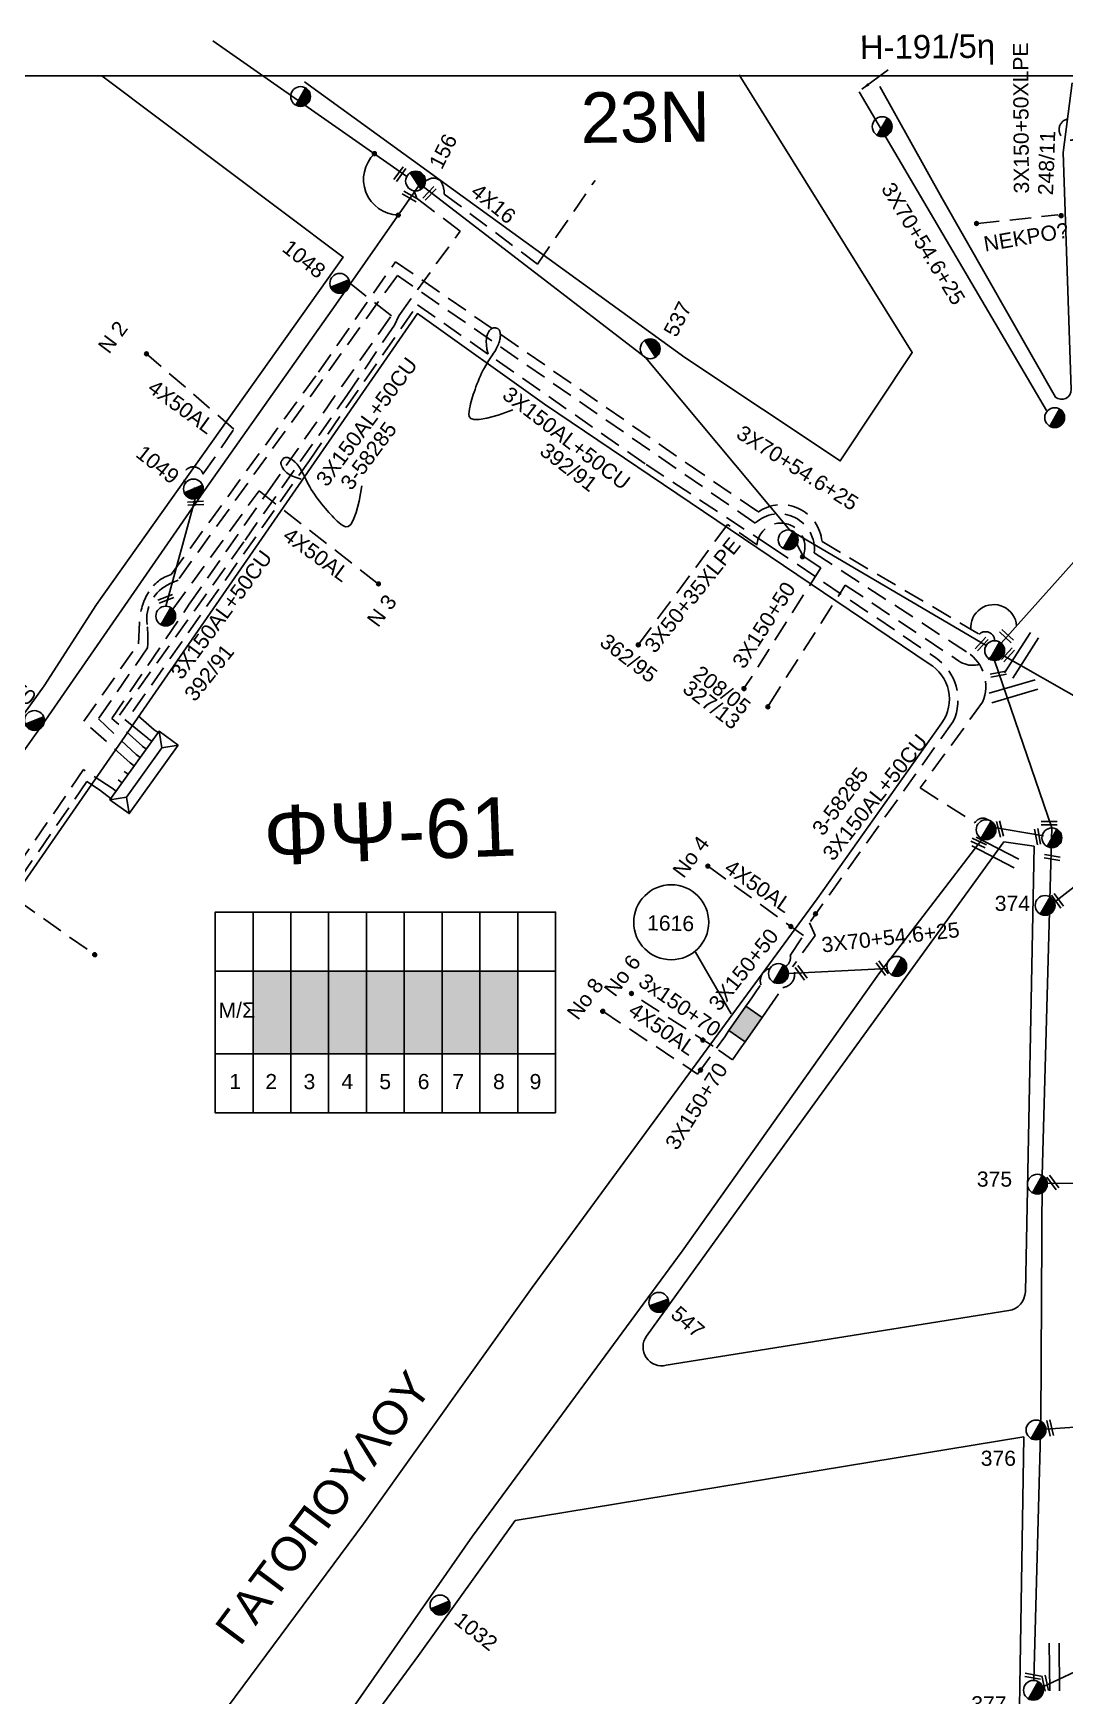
# Model space of a CAD drawing. Header units: millimetres. Extents: x 898 to 5598, y 789 to 3443.
# Drawn here: x 1263.6 to 1386.3, y 1606.2 to 1804 of the extents above; entities that cross this region are included whole.
import ezdxf
from ezdxf.enums import TextEntityAlignment as Align

# ---------------------------------------------------------------- set-up
doc = ezdxf.new("R2010")
doc.units = ezdxf.units.MM
doc.linetypes.add('DASHED', pattern=[19.05, 12.7, -6.35])
for name, color, linetype in [('Link Box 4 Διευθύνσεων', 7, 'Continuous'), ('Άγνωστα', 7, 'Continuous'), ('Ασφαλειοκιβώτια Χ.Τ 9 αναχωρήσεων', 7, 'Continuous'), ('Εναέρια παροχή ΧΤ 4x16', 7, 'SYN_LINE'), ('Επιγραφές - Σχήματα', 7, 'Continuous'), ('Καλώδια Χ.Τ. 3Χ50+35', 7, 'DASHED'), ('Καλώδια ΧΤ   3x150+70AL', 7, 'DASHED'), ('Καλώδια ΧΤ   3x150AL+50CU', 7, 'DASHED'), ('Καλώδια ΧΤ   3x150AL+50XLPE', 7, 'DASHED'), ('Μηχανική τομή', 7, 'Continuous'), ('Στύλος ΦΜ', 7, 'Continuous'), ('Στύλος ΦΜ @ 1', 7, 'Continuous'), ('Συνδέσεις', 7, 'Continuous'), ('Συνεστραμμένα ΧΤ   3x70+54.6+25 AL', 7, 'SYN_LINE'), ('Τομή', 7, 'Continuous'), ('Υποσταθμός πόλεως', 7, 'Continuous'), ('Υπόβαθρο ΔΕΗ', 7, 'Continuous'), ('Υπόγεια καλώδια Παροχών ΧΤ   .0225', 7, 'DASHED'), ('Υπόγεια καλώδια Παροχών ΧΤ   4x50AL', 7, 'DASHED')]:
    doc.layers.add(name, color=color, linetype=linetype)
doc.styles.add('arial', font='arial.ttf')
doc.styles.get("Standard").update_dxf_attribs({"font": 'arial.ttf'})
doc.linetypes.add('SYN_LINE', pattern='A,0.5,-0.0001,["/\\/\\/\\/",Standard,S=0.1,R=0,X=0,Y=-0.05],-0.25', length=0.7501)
doc.dimstyles.new('ISO-25', dxfattribs={"dimtxt": 2.5, "dimasz": 2.5, "dimexe": 1.25, "dimexo": 0.625, "dimtad": 1, "dimtxsty": 'Standard', "dimcen": 2.5, "dimadec": 0, "dimazin": 0, "dimtfac": 1, "dimtmove": 0, "dimatfit": 3, "dimfxl": 1, "dimarcsym": 0})

# ---------------------------------------------------------------- blocks, each defined once
blk = doc.blocks.new('ΥΠΑΡΧΩΝ ΤΣΙΜΕΝΤΕΝΙΟΣ ΣΤΥΛΟΣ')
at = {"layer": 'Στύλος ΦΜ'}
blk.add_hatch(color=7, dxfattribs=at).paths.add_polyline_path([(-1.29, -2.28, 0.574793), (2.62, 0, 0.268822), (1.3, 2.27)])
at = {"layer": 'Στύλος ΦΜ', "color": 7}
blk.add_line((-1.29, -2.28), (1.3, 2.27), dxfattribs=at)
blk.add_circle((0, 0), 2.62, dxfattribs=at)
at = {"layer": 'Στύλος ΦΜ', "flags": 4}
for tag, p in [('ΑΡΙΘΜΟΣ', (-4.68, 8.05)), ('ΤΥΠΟΣ', (-4.91, 3.03))]:
    blk.add_attdef(tag, p, '', height=4, dxfattribs=at)
blk = doc.blocks.new('ΑΣΦΑΛΕΙΟΚΙΒΩΤΙΟ ΥΠΟΣΤΑΘΜΟΥ 9 ΑΝΑΧΩΡΗΣΕΩΝ')
at = {"layer": 'Ασφαλειοκιβώτια Χ.Τ 9 αναχωρήσεων', "ltscale": 40}
for p, q in [((-23.8, 40.36), (24.02, 40.36)), ((-9.72, 40.36), (-9.72, -40.64)), ((9.94, 40.36), (9.94, -40.64)), ((-23.8, 31.36), (24.02, 31.36)), ((-23.8, 22.36), (24.02, 22.36)), ((-23.8, 13.36), (24.02, 13.36)), ((-23.8, 4.36), (24.02, 4.36)), ((-23.8, -4.64), (24.02, -4.64)), ((-23.8, -13.64), (24.02, -13.64)), ((-23.8, -22.64), (24.02, -22.64)), ((-23.8, -31.64), (24.02, -31.64))]:
    blk.add_line(p, q, dxfattribs=at)
at = {"layer": 'Ασφαλειοκιβώτια Χ.Τ 9 αναχωρήσεων'}
blk.add_lwpolyline([(-23.8, -40.64), (24.02, -40.64), (24.02, 40.36), (-23.8, 40.36)], close=True, dxfattribs=at)
for s, p in [('1', (-18.13, 36.98)), ('2', (-18.13, 28.42)), ('3', (-18.13, 19.34)), ('4', (-18.13, 10.32)), ('5', (-18.13, 1.31)), ('6', (-18.13, -7.83)), ('7', (-18.13, -16.07)), ('8', (-18.13, -25.75)), ('9', (-18.13, -34.45))]:
    blk.add_text(s, height=3.6, rotation=270, dxfattribs=at).set_placement(p)
at = {"layer": 'Ασφαλειοκιβώτια Χ.Τ 9 αναχωρήσεων', "ltscale": 40}
for tag, height, p in [('ΟΝΟΜΑ', 5, (-0.16, 44.31)), ('ΚΕΙΜΕΝΟ 1', 2, (17.06, 35.59)), ('ΚΕΙΜΕΝΟ 2', 2, (17.06, 26.88)), ('ΚΕΙΜΕΝΟ 3', 2, (17.06, 17.69)), ('ΚΕΙΜΕΝΟ 4', 2, (17.06, 8.71)), ('ΚΕΙΜΕΝΟ 5', 2, (17.06, -0.13)), ('ΚΕΙΜΕΝΟ 6', 2, (17.06, -9.05)), ('ΚΕΙΜΕΝΟ 7', 2, (17.06, -18.13)), ('ΚΕΙΜΕΝΟ 8', 2, (17.06, -26.85)), ('ΚΕΙΜΕΝΟ 9', 2, (17.06, -35.99)), ('ΣΧ', 2, (-0.1, -42.64))]:
    blk.add_attdef(tag, text='', height=height, dxfattribs=at).set_placement(p, align=Align.MIDDLE_CENTER)
blk = doc.blocks.new('ΜΗΧΑΝΙΚΗ ΤΟΜΗ')
at = {"layer": 'Μηχανική τομή', "ltscale": 40}
for p, q in [((-1.89, 0.78), (1.89, 0.78)), ((1.89, 0), (-1.89, 0))]:
    blk.add_line(p, q, dxfattribs=at)
blk = doc.blocks.new('ΤΟΜΗ')
at = {"layer": 'Τομή', "ltscale": 40}
for p, q in [((-5.68, 0), (5.68, 0)), ((5.68, -2.33), (-5.68, -2.33))]:
    blk.add_line(p, q, dxfattribs=at)
blk = doc.blocks.new('ΥΠΟΣΤΑΘΜΟΣ ΠΟΛΕΩΣ 9 ΑΝΑΧΩΡΗΣΕΩΝ')
at = {"layer": 'Υποσταθμός πόλεως', "ltscale": 40}
for p, q in [((-9.63, -2.82), (-9.63, -4)), ((-7.12, -2.82), (-7.12, -4)), ((-4.84, -2.82), (-4.84, -4)), ((-2.36, -2.82), (-2.36, -4)), ((0.09, -2.82), (0.09, -4)), ((2.55, -2.82), (2.55, -4)), ((5.02, -2.82), (5.02, -4)), ((7.48, -2.82), (7.48, -4)), ((9.61, -2.82), (9.61, -4))]:
    blk.add_line(p, q, dxfattribs=at)
blk.add_lwpolyline([(-10.02, 2.82), (10.02, 2.82), (10.02, -2.82), (-10.02, -2.82)], close=True, dxfattribs=at)
for points in [[(-7.21, 0), (-10.02, 2.82)], [(-10.02, -2.82), (-7.21, 0)], [(-7.21, 0), (7.21, 0)], [(7.21, 0), (10.02, 2.82)], [(10.02, -2.82), (7.21, 0)]]:
    blk.add_lwpolyline(points, dxfattribs=at)
at = {"layer": 'Υποσταθμός πόλεως', "linetype": 'SYN_LINE', "ltscale": 40, "flags": 1}
for tag, p in [('ΜΕΤΑΣΧΗΜΑΤΙΣΜΟΣ', (10.79, 1.71)), ('ΙΣΧΥΣ', (10.77, -1.08)), ('ΑΡΙΘΜΟΣ', (10.89, -3.8))]:
    blk.add_attdef(tag, p, '', height=1.8, dxfattribs=at)
blk = doc.blocks.new('_ΣΥΝΔΕΣΗ')
at = {"layer": 'Συνδέσεις', "linetype": 'SYN_LINE', "ltscale": 40}
blk.add_hatch(color=256, dxfattribs=at).paths.add_polyline_path([(0.5, -0.01, 1), (-0.5, -0.01, 1)])
at = {"layer": 'Συνδέσεις'}
blk.add_circle((0, -0.01), 0.5, dxfattribs=at)
blk = doc.blocks.new('LINK BOX 4 ΑΝΑΧΩΡΗΣΕΩΝ')
at = {"layer": 'Link Box 4 Διευθύνσεων', "ltscale": 40}
blk.add_hatch(color=256, dxfattribs=at).paths.add_polyline_path([(-3.54, 0), (-3.54, -4.67), (3.54, -4.67), (3.54, 0)])
for p, q in [((-3.54, 0), (-5.33, 0)), ((5.33, 0), (3.54, 0)), ((-3.54, -4.67), (-5.33, -4.67)), ((5.33, -4.67), (3.54, -4.67))]:
    blk.add_line(p, q, dxfattribs=at)
blk.add_lwpolyline([(-3.54, -4.67), (-3.54, 0), (3.54, 0), (3.54, -4.67)], close=True, dxfattribs=at)

msp = doc.modelspace()

# ---------------------------------------------------------------- hatches: boundary and pattern name
at = {"layer": 'Ασφαλειοκιβώτια Χ.Τ 9 αναχωρήσεων', "ltscale": 40}
for color, points in [(151, [(1289.7, 1682.56), (1294.2, 1682.56), (1294.2, 1692.39), (1289.7, 1692.39)]), (1, [(1294.2, 1682.56), (1298.7, 1682.56), (1298.7, 1692.39), (1294.2, 1692.39)]), (173, [(1303.2, 1692.39), (1298.7, 1692.39), (1298.7, 1682.56), (1303.2, 1682.56)]), (85, [(1303.2, 1682.56), (1307.7, 1682.56), (1307.7, 1692.39), (1303.2, 1692.39)]), (6, [(1307.7, 1682.56), (1312.2, 1682.56), (1312.2, 1692.39), (1307.7, 1692.39)]), (2, [(1312.2, 1682.56), (1316.7, 1682.56), (1316.7, 1692.39), (1312.2, 1692.39)]), (30, [(1316.7, 1682.56), (1321.2, 1682.56), (1321.2, 1692.39), (1316.7, 1692.39)])]:
    msp.add_hatch(color=color, dxfattribs=at).paths.add_polyline_path(points)

# ---------------------------------------------------------------- linework, layer by layer
at = {"layer": 'Άγνωστα', "color": 173}
msp.add_lwpolyline([(1307.99, 1786.95), (1284.94, 1803.12)], dxfattribs=at)
at = {"layer": 'Άγνωστα', "color": 6, "linetype": 'SYN_LINE', "ltscale": 20}
msp.add_lwpolyline([(1361.8, 1797.04), (1384.11, 1759.12)], dxfattribs=at)
at = {"layer": 'Άγνωστα', "color": 2, "linetype": 'SYN_LINE', "ltscale": 20}
msp.add_lwpolyline([(1388.26, 1797.53), (1388.78, 1791), (1393.76, 1748.29), (1378.72, 1731.42)], dxfattribs=at)
at = {"layer": 'Άγνωστα', "color": 173, "linetype": 'SYN_LINE', "ltscale": 20}
for points in [[(1244.35, 1693.27), (1264.32, 1721.22), (1283.54, 1749.05), (1299.57, 1771.71), (1309.73, 1786.33)], [(1427.7, 1705.49), (1397.62, 1719.34), (1377.93, 1730.54)]]:
    msp.add_lwpolyline(points, dxfattribs=at)
at = {"layer": 'Άγνωστα', "color": 151, "linetype": 'DASHED', "ltscale": 0.2}
msp.add_lwpolyline([(1277.93, 1721.11), (1277.93, 1721.11), (1275.42, 1723.31), (1296.41, 1753.18), (1309.27, 1771.69), (1336.47, 1752.68), (1351.26, 1742.94), (1370.89, 1729.71, -0.369157), (1373, 1722.09), (1355.9, 1698.15), (1356.57, 1696.65), (1353.88, 1692.9)], format="xyb", dxfattribs=at)
at = {"layer": 'Άγνωστα'}
for points in [[(1317.67, 1765.83), (1317.53, 1766.42), (1317.46, 1766.93), (1317.44, 1767.34), (1317.46, 1767.69), (1317.51, 1767.97), (1317.59, 1768.19), (1317.68, 1768.37), (1317.77, 1768.51), (1317.85, 1768.62), (1317.92, 1768.71), (1317.99, 1768.79), (1318.06, 1768.84), (1318.12, 1768.88), (1318.18, 1768.9), (1318.25, 1768.92), (1318.31, 1768.93), (1318.38, 1768.94), (1318.46, 1768.94), (1318.53, 1768.93), (1318.61, 1768.92), (1318.69, 1768.9), (1318.76, 1768.88), (1318.82, 1768.85), (1318.88, 1768.81), (1318.94, 1768.76), (1318.98, 1768.7), (1319.02, 1768.64), (1319.05, 1768.57), (1319.08, 1768.49), (1319.1, 1768.4), (1319.11, 1768.31), (1319.12, 1768.22), (1319.13, 1768.12), (1319.13, 1768.01), (1319.12, 1767.9), (1319.11, 1767.79), (1319.1, 1767.67), (1319.07, 1767.55), (1319.04, 1767.42), (1319.01, 1767.28), (1318.96, 1767.15), (1318.9, 1767), (1318.83, 1766.85), (1318.76, 1766.69), (1318.67, 1766.52), (1318.57, 1766.34), (1318.46, 1766.15), (1318.33, 1765.95), (1318.19, 1765.74), (1318.04, 1765.51), (1317.88, 1765.27), (1317.72, 1765.01), (1317.55, 1764.74), (1317.39, 1764.46), (1317.22, 1764.17), (1317.06, 1763.87), (1316.9, 1763.56), (1316.75, 1763.23), (1316.61, 1762.91), (1316.47, 1762.58), (1316.34, 1762.25), (1316.22, 1761.92), (1316.11, 1761.61), (1316, 1761.3), (1315.9, 1761.01), (1315.81, 1760.72), (1315.73, 1760.44), (1315.65, 1760.17), (1315.58, 1759.89), (1315.52, 1759.61), (1315.46, 1759.31), (1315.42, 1759.01), (1315.39, 1758.69), (1315.43, 1758.4), (1315.6, 1758.17), (1315.96, 1758.03), (1316.59, 1758.02), (1317.53, 1758.19), (1318.86, 1758.56), (1320.63, 1759.18)], [(1295.44, 1750.95), (1294.85, 1751.13), (1294.38, 1751.31), (1294, 1751.51), (1293.72, 1751.7), (1293.51, 1751.88), (1293.35, 1752.06), (1293.24, 1752.23), (1293.17, 1752.38), (1293.11, 1752.51), (1293.07, 1752.62), (1293.04, 1752.71), (1293.03, 1752.79), (1293.02, 1752.87), (1293.03, 1752.94), (1293.05, 1753), (1293.07, 1753.06), (1293.11, 1753.13), (1293.14, 1753.19), (1293.19, 1753.25), (1293.23, 1753.31), (1293.29, 1753.37), (1293.34, 1753.42), (1293.41, 1753.46), (1293.47, 1753.49), (1293.54, 1753.51), (1293.61, 1753.52), (1293.68, 1753.52), (1293.76, 1753.52), (1293.84, 1753.5), (1293.92, 1753.47), (1294.01, 1753.44), (1294.1, 1753.4), (1294.19, 1753.36), (1294.28, 1753.3), (1294.37, 1753.25), (1294.46, 1753.18), (1294.56, 1753.11), (1294.65, 1753.02), (1294.75, 1752.93), (1294.85, 1752.83), (1294.94, 1752.72), (1295.04, 1752.6), (1295.14, 1752.46), (1295.23, 1752.32), (1295.34, 1752.16), (1295.44, 1751.98), (1295.55, 1751.79), (1295.66, 1751.58), (1295.78, 1751.35), (1295.9, 1751.1), (1296.03, 1750.85), (1296.16, 1750.58), (1296.31, 1750.3), (1296.47, 1750.01), (1296.63, 1749.72), (1296.81, 1749.43), (1297.01, 1749.14), (1297.21, 1748.85), (1297.42, 1748.56), (1297.64, 1748.27), (1297.86, 1748), (1298.08, 1747.73), (1298.29, 1747.47), (1298.51, 1747.22), (1298.71, 1746.99), (1298.91, 1746.77), (1299.11, 1746.56), (1299.31, 1746.35), (1299.51, 1746.15), (1299.73, 1745.95), (1299.95, 1745.76), (1300.19, 1745.56), (1300.45, 1745.38), (1300.72, 1745.27), (1301.01, 1745.3), (1301.32, 1745.55), (1301.63, 1746.08), (1301.97, 1746.98), (1302.31, 1748.31), (1302.66, 1750.15)]]:
    msp.add_lwpolyline(points, dxfattribs=at)
at = {"layer": 'Άγνωστα', "color": 1, "linetype": 'DASHED', "ltscale": 0.2}
msp.add_lwpolyline([(1351.09, 1724.13), (1360.16, 1738.33), (1373.64, 1729.32, 0.384394), (1377.49, 1729.79, -0.456629)], format="xyb", dxfattribs=at)
at = {"layer": 'Άγνωστα', "color": 30, "linetype": 'SYN_LINE', "ltscale": 20}
msp.add_lwpolyline([(1377.93, 1729.36), (1384.74, 1709.43), (1383.6, 1668.07), (1383.43, 1638.82), (1382.58, 1608.04)], dxfattribs=at)
at = {"layer": 'Άγνωστα', "color": 151, "linetype": 'SYN_LINE', "ltscale": 20}
msp.add_lwpolyline([(1243.5, 1555.83), (1271.8, 1561.98), (1292.33, 1591.46), (1315.81, 1625.15), (1340.76, 1659.08), (1364.14, 1692.08), (1376.46, 1708.11)], dxfattribs=at)
at = {"layer": 'Άγνωστα', "color": 30, "linetype": 'SYN_LINE', "ltscale": 8}
msp.add_lwpolyline([(1385.05, 1700.6), (1390.84, 1705.13)], dxfattribs=at)
at = {"layer": 'Άγνωστα', "color": 151, "linetype": 'SYN_LINE', "ltscale": 15}
msp.add_lwpolyline([(1353.39, 1692.11), (1365.23, 1692.7)], dxfattribs=at)
at = {"layer": 'Άγνωστα', "color": 30, "linetype": 'SYN_LINE', "ltscale": 10}
for points in [[(1392.76, 1667.21), (1384.19, 1667.13)], [(1384.02, 1637.89), (1392, 1638.43)]]:
    msp.add_lwpolyline(points, dxfattribs=at)
at = {"layer": 'Άγνωστα', "color": 62, "linetype": 'SYN_LINE', "ltscale": 10}
msp.add_lwpolyline([(1383, 1606.93), (1390.07, 1610.25)], dxfattribs=at)
at = {"layer": 'Εναέρια παροχή ΧΤ 4x16', "color": 1, "linetype": 'DASHED', "ltscale": 0.2}
msp.add_lwpolyline([(1310.22, 1786.43), (1310.64, 1786.64, -0.445235), (1312.23, 1786.04, -0.086948), (1312.46, 1784.86), (1323.53, 1776.54), (1330.4, 1786.49)], format="xyb", dxfattribs=at)
at = {"layer": 'Επιγραφές - Σχήματα'}
msp.add_lwpolyline([(2932.69, 801.84), (2932.69, 1798.94), (924.79, 1798.94), (924.79, 801.84)], dxfattribs=at)
at = {"layer": 'Επιγραφές - Σχήματα', "linetype": 'Continuous', "ltscale": 20}
msp.add_circle((1339.45, 1698.21), 4.46, dxfattribs=at)
msp.add_arc((1307.11, 1786.62), 4.26, 134.1215, 268.2403, dxfattribs=at)
at = {"layer": 'Καλώδια Χ.Τ. 3Χ50+35', "color": 1, "linetype": 'DASHED', "ltscale": 0.2}
msp.add_lwpolyline([(1349.61, 1743.17), (1346.15, 1745.55), (1335.54, 1731.22)], dxfattribs=at)
at = {"layer": 'Καλώδια ΧΤ   3x150+70AL', "color": 151, "linetype": 'DASHED', "ltscale": 0.2}
for points in [[(1344.44, 1683.45), (1334.61, 1689.78)], [(1347.73, 1683.25), (1346.75, 1681.84), (1345.28, 1682.87), (1345.09, 1683)]]:
    msp.add_lwpolyline(points, dxfattribs=at)
at = {"layer": 'Καλώδια ΧΤ   3x150AL+50CU', "color": 0, "linetype": 'Continuous', "ltscale": 0.2}
msp.add_line((1342.35, 1694.66), (1346.59, 1687.33), dxfattribs=at)
at = {"layer": 'Καλώδια ΧΤ   3x150AL+50CU', "color": 1, "ltscale": 0.2}
msp.add_lwpolyline([(1277.2, 1720.1), (1276.41, 1720.75), (1273.81, 1722.86), (1288.75, 1743.69), (1300.85, 1760.88), (1306.53, 1769.28), (1307.04, 1770.37), (1314.33, 1780.46), (1309.2, 1784.35), (1308.88, 1785.25)], dxfattribs=at)
at = {"layer": 'Καλώδια ΧΤ   3x150AL+50CU', "color": 0, "linetype": 'DASHED', "ltscale": 0.2}
msp.add_lwpolyline([(1375.94, 1781.38), (1385.45, 1782.38)], dxfattribs=at)
at = {"layer": 'Καλώδια ΧΤ   3x150AL+50CU', "color": 2, "ltscale": 0.2}
for points in [[(1275.1, 1717.17), (1269.56, 1722.13), (1276.06, 1731.34), (1276.19, 1733.93, -0.126616), (1277.32, 1737.55, -0.181112), (1279.97, 1739.6), (1297.49, 1763.68), (1306.65, 1776.82), (1341.35, 1752.8), (1349.76, 1747.06)], [(1349.81, 1747.03, -0.576136), (1357.39, 1743.51), (1376.1, 1732.49, -0.661774), (1377.93, 1731.71)]]:
    msp.add_lwpolyline(points, format="xyb", dxfattribs=at)
at = {"layer": 'Καλώδια ΧΤ   3x150AL+50CU', "color": 30, "ltscale": 0.2}
for points in [[(1349.43, 1745.71), (1306.87, 1775.19), (1280.78, 1738.92), (1279.83, 1738.51, 0.333116), (1277.09, 1733.64, -0.054643), (1277.15, 1730.85), (1271.31, 1722.43), (1275.81, 1718.16)], [(1356.47, 1742.16), (1374.68, 1730.33, -0.369978), (1376.49, 1724.4), (1369.06, 1714.19), (1375.6, 1710.05), (1375.6, 1710.05)]]:
    msp.add_lwpolyline(points, format="xyb", dxfattribs=at)
at = {"layer": 'Καλώδια ΧΤ   3x150AL+50CU', "color": 173, "ltscale": 0.2}
msp.add_lwpolyline([(1276.54, 1719.17), (1276.54, 1719.17), (1272.92, 1722.46), (1282.12, 1736.05), (1291.46, 1749.45), (1306.16, 1770.39), (1301.2, 1774.25)], dxfattribs=at)
at = {"layer": 'Καλώδια ΧΤ   3x150AL+50CU', "color": 6, "ltscale": 0.2}
msp.add_lwpolyline([(1272.33, 1713.3), (1271.42, 1713.97), (1269.94, 1714.95), (1256.1, 1694.9), (1245.7, 1680.14), (1221.01, 1645.58), (1205.76, 1625.1), (1197.72, 1613.9), (1197.72, 1613.9), (1198.45, 1612.68)], dxfattribs=at)
at = {"layer": 'Καλώδια ΧΤ   3x150AL+50CU', "color": 30, "linetype": 'SYN_LINE', "ltscale": 5}
msp.add_lwpolyline([(1377.18, 1709.6), (1383.75, 1708.48)], dxfattribs=at)
at = {"layer": 'Καλώδια ΧΤ   3x150AL+50CU', "color": 151, "linetype": 'DASHED', "ltscale": 0.2}
for points in [[(1348.6, 1688.59), (1350.12, 1690.77)], [(1350.77, 1687.62), (1352.74, 1690.45)]]:
    msp.add_lwpolyline(points, dxfattribs=at)
at = {"layer": 'Καλώδια ΧΤ   3x150AL+50CU', "color": 2, "linetype": 'DASHED', "ltscale": 0.2}
msp.add_arc((1386.89, 1792.55), 1.29, 102.0881, 310.467, dxfattribs=at)
at = {"layer": 'Καλώδια ΧΤ   3x150AL+50CU', "color": 30, "linetype": 'DASHED', "ltscale": 0.2}
msp.add_arc((1352.28, 1742.61), 4.21, 353.8993, 132.6807, dxfattribs=at)
at = {"layer": 'Καλώδια ΧΤ   3x150AL+50CU', "color": 1, "linetype": 'DASHED', "ltscale": 0.2}
msp.add_arc((1352.5, 1742.86), 2.86, 338.0734, 175.2283, dxfattribs=at)
at = {"layer": 'Καλώδια ΧΤ   3x150AL+50CU', "color": 0, "linetype": 'Continuous', "ltscale": 0.2}
msp.add_arc((1377.82, 1733.28), 2.73, 4.4397, 185.3486, dxfattribs=at)
at = {"layer": 'Καλώδια ΧΤ   3x150AL+50CU', "color": 30, "ltscale": 0.2}
msp.add_arc((1376.53, 1709.54), 1.06, 52.2152, 151.5223, dxfattribs=at)
at = {"layer": 'Καλώδια ΧΤ   3x150AL+50CU', "color": 151, "linetype": 'DASHED', "ltscale": 0.2}
for centre, radius, start, end in [((1352.48, 1693.98), 1.16, 298.2456, 12.9242), ((1351.61, 1691.22), 1.56, 104.871, 197.0103), ((1352.56, 1692.02), 1.58, 276.4219, 33.812)]:
    msp.add_arc(centre, radius, start, end, dxfattribs=at)
at = {"layer": 'Καλώδια ΧΤ   3x150AL+50XLPE', "color": 1, "linetype": 'DASHED', "ltscale": 0.2}
msp.add_lwpolyline([(1354.41, 1743.21), (1355.15, 1741.79), (1357.25, 1740.37), (1348.11, 1726.02)], dxfattribs=at)
at = {"layer": 'Συνεστραμμένα ΧΤ   3x70+54.6+25 AL', "color": 1, "linetype": 'SYN_LINE', "ltscale": 20}
msp.add_lwpolyline([(1310, 1785.74), (1336.41, 1765.4), (1353.56, 1744.89), (1376.92, 1731.13)], dxfattribs=at)
at = {"layer": 'Υπόβαθρο ΔΕΗ'}
for points in [[(1271.72, 1798.93), (1300.42, 1777.37), (1271.08, 1736.03), (1264.86, 1726.35), (1249.22, 1704.67), (1229.72, 1676.85), (1207.98, 1646.87), (1192.1, 1625.43), (1185.36, 1624.42), (1153.23, 1648.76), (1148.13, 1652.62), (1154.62, 1700.11), (1155.74, 1711.15), (1202.86, 1762.23), (1220.96, 1782.33), (1233.91, 1798.17)], [(1295.81, 1798.21), (1341.06, 1765.42), (1359.56, 1753.12), (1368.13, 1766.01), (1347.55, 1799.05)]]:
    msp.add_lwpolyline(points, dxfattribs=at)
for points in [[(1387.17, 1798.12), (1386.09, 1789.82), (1387.03, 1761.61, -0.641849), (1385.18, 1760.69), (1371.63, 1784.43), (1364.28, 1797.65)], [(1381.59, 1654.24), (1382.62, 1707.26), (1379.03, 1707.77), (1349.89, 1667.53), (1336.52, 1648.97, 0.697982), (1338.87, 1645.49), (1379.61, 1652, 0.358863), (1381.59, 1654.24, -19.840683)], [(1381.4, 1636.97), (1380.4, 1575.19, -0.410015), (1378.1, 1572.93), (1376.68, 1572.4, 0.089769), (1356.46, 1560.26, -0.005735), (1338.36, 1544.77, 0.052735), (1323.11, 1529.01, -0.121336), (1319.31, 1526.02, -0.262282), (1315.9, 1526.33), (1274.67, 1557.56), (1273.87, 1562.58), (1309.4, 1610.94), (1320.89, 1627.03), (1381.4, 1636.97)]]:
    msp.add_lwpolyline(points, format="xyb", dxfattribs=at)
msp.add_lwpolyline([(1254.42, 1572.58, 0.405226), (1264.8, 1573.77), (1277.77, 1592.83), (1302.83, 1626.62), (1322.9, 1654.75), (1356.82, 1700.99), (1371.66, 1721.95, 0.441129), (1370.13, 1728.96), (1324.37, 1759.86), (1309.26, 1770.64), (1241.44, 1672.67), (1207.48, 1626), (1198.7, 1613.94), (1245.67, 1579.32)], format="xyb", close=True, dxfattribs=at)
at = {"layer": 'Υπόγεια καλώδια Παροχών ΧΤ   .0225', "color": 85, "ltscale": 0.2}
msp.add_lwpolyline([(1241.47, 1691.37), (1241.25, 1691.68, -0.742001), (1243.96, 1695.13), (1252.33, 1707.45), (1270.87, 1694.35)], format="xyb", dxfattribs=at)
at = {"layer": 'Υπόγεια καλώδια Παροχών ΧΤ   4x50AL', "color": 173, "ltscale": 0.2}
for points in [[(1283.75, 1751.52), (1287.43, 1756.9), (1277.02, 1765.86)], [(1280.17, 1735.47), (1290.42, 1749.54), (1304.62, 1738.47)]]:
    msp.add_lwpolyline(points, dxfattribs=at)
at = {"layer": 'Υπόγεια καλώδια Παροχών ΧΤ   4x50AL', "color": 173, "linetype": 'SYN_LINE', "ltscale": 10}
msp.add_lwpolyline([(1279.32, 1735.83), (1282.86, 1748.74), (1282.74, 1749.95)], dxfattribs=at)
at = {"layer": 'Υπόγεια καλώδια Παροχών ΧΤ   4x50AL', "color": 85, "ltscale": 0.2}
msp.add_lwpolyline([(1272.95, 1714.16), (1269.52, 1716.38), (1245.91, 1681.7), (1256.67, 1673.74)], dxfattribs=at)
at = {"layer": 'Υπόγεια καλώδια Παροχών ΧΤ   4x50AL', "color": 151, "ltscale": 0.2}
for points in [[(1353.62, 1694.24), (1355.17, 1696.62), (1343.81, 1704.9)], [(1331.3, 1687.62), (1342.58, 1680.15), (1345.82, 1684.58)]]:
    msp.add_lwpolyline(points, dxfattribs=at)
at = {"layer": 'Υπόγεια καλώδια Παροχών ΧΤ   4x50AL', "color": 173, "ltscale": 0.2}
msp.add_arc((1282.61, 1751.23), 1.18, 14.142, 218.2401, dxfattribs=at)

# ---------------------------------------------------------------- block references
at = {"layer": 'Link Box 4 Διευθύνσεων', "xscale": 0.4999999999999995, "yscale": 0.4999999999999995, "zscale": 0.4999999999999995, "rotation": 235.1756636449256}
msp.add_blockref('LINK BOX 4 ΑΝΑΧΩΡΗΣΕΩΝ', (1349.25, 1685.44), dxfattribs=at)
at = {"layer": 'Ασφαλειοκιβώτια Χ.Τ 9 αναχωρήσεων', "xscale": 0.5, "yscale": 0.5, "zscale": 0.5, "rotation": 90}
msp.add_blockref('ΑΣΦΑΛΕΙΟΚΙΒΩΤΙΟ ΥΠΟΣΤΑΘΜΟΥ 9 ΑΝΑΧΩΡΗΣΕΩΝ', (1305.38, 1687.42), dxfattribs=at)
at = {"layer": 'Μηχανική τομή'}
for p, xscale, yscale, zscale, rotation in [((1307, 1787.36), 0.4999999999999999, 0.4999999999999999, 0.4999999999999999, 233.6822017327753), ((1308.27, 1784.41), 0.4999999999999999, 0.4999999999999999, 0.4999999999999999, 330.4002878380086), ((1310.85, 1784.8), 0.4999999999999999, 0.4999999999999999, 0.4999999999999999, 45.93606699788499), ((1282.89, 1747.88), 0.4999999999999999, 0.4999999999999999, 0.4999999999999999, 3.2711673396079), ((1279.4, 1736.52), 0.4999999999999999, 0.4999999999999999, 0.4999999999999999, 21.44757193052863), ((1379.48, 1732.41), 0.4999999999999999, 0.4999999999999999, 0.4999999999999999, 137.2120348369775), ((1376.53, 1731.19), 0.4999999999999999, 0.4999999999999999, 0.4999999999999999, 46.82947677203288), ((1379.66, 1729.9), 0.4999999999999999, 0.4999999999999999, 0.4999999999999999, 46.82947677203288), ((1378.34, 1727.93), 0.5, 0.5, 0.5, 190.9427356630204), ((1378.75, 1709.37), 0.4999999999999999, 0.4999999999999999, 0.4999999999999999, 104.843092904462), ((1383.22, 1708.44), 0.4999999999999997, 0.4999999999999997, 0.4999999999999997, 100.4520593906252), ((1384.41, 1710.2), 0.4999999999999998, 0.4999999999999998, 0.4999999999999998, 180.6849263083157), ((1376.11, 1707.82), 0.4999999999999998, 0.4999999999999998, 0.4999999999999998, 154.4103271618833), ((1384.8, 1706.11), 0.4999999999999999, 0.4999999999999999, 0.4999999999999999, 170.6112474209556), ((1385.57, 1700.88), 0.4999999999999999, 0.4999999999999999, 0.4999999999999999, 125.7890193163422), ((1364.69, 1692.86), 0.4999999999999999, 0.4999999999999999, 0.4999999999999999, 125.7890193163422), ((1355.08, 1692.31), 0.4999999999999999, 0.4999999999999999, 0.4999999999999999, 125.7890193163422), ((1385, 1667.36), 0.4999999999999999, 0.4999999999999999, 0.4999999999999999, 125.7890193163422), ((1384.71, 1638.08), 0.4999999999999999, 0.4999999999999999, 0.4999999999999999, 102.4153761884263), ((1382.5, 1608.68), 0.4999999999999998, 0.4999999999999998, 0.4999999999999998, 170.1028714563483), ((1384.13, 1607.71), 0.4999999999999999, 0.4999999999999999, 0.4999999999999999, 102.4153761884263)]:
    msp.add_blockref('ΜΗΧΑΝΙΚΗ ΤΟΜΗ', p, dxfattribs=dict(at, xscale=xscale, yscale=yscale, zscale=zscale, rotation=rotation))
at = {"layer": 'Στύλος ΦΜ @ 1', "ltscale": 40, "xscale": 0.4499999999998181, "yscale": 0.4499999999998181, "zscale": 0.4499999999998181}
for p in [(1295.36, 1796.48), (1364.55, 1792.89), (1385.07, 1758.26), (1353.37, 1743.72), (1279.32, 1734.65), (1377.93, 1730.54), (1376.91, 1709.23), (1384.74, 1708.26), (1366.28, 1692.97), (1352.21, 1692.11)]:
    msp.add_blockref('ΥΠΑΡΧΩΝ ΤΣΙΜΕΝΤΕΝΙΟΣ ΣΤΥΛΟΣ', p, dxfattribs=at)
at = {"layer": 'Στύλος ΦΜ @ 1', "ltscale": 40}
ref = msp.add_blockref('ΥΠΑΡΧΩΝ ΤΣΙΜΕΝΤΕΝΙΟΣ ΣΤΥΛΟΣ', (1309.04, 1786.41), dxfattribs=dict(at, xscale=0.4499999999998181, yscale=0.4499999999998181, zscale=0.4499999999998181, rotation=62.90702187106592))
ref.add_attrib('ΤΥΠΟΣ', '156', (1312.15, 1787.68), dxfattribs={"layer": 'Στύλος ΦΜ', "height": 1.8, "rotation": 62.907, "flags": 4})
ref = msp.add_blockref('ΥΠΑΡΧΩΝ ΤΣΙΜΕΝΤΕΝΙΟΣ ΣΤΥΛΟΣ', (1300.02, 1774.24), dxfattribs=dict(at, xscale=0.449999999999818, yscale=0.449999999999818, zscale=0.449999999999818, rotation=321.6668026151928))
ref.add_attrib('ΤΥΠΟΣ', '1048', (1293.03, 1778.17), dxfattribs={"layer": 'Στύλος ΦΜ', "height": 1.8, "rotation": 321.6668, "flags": 4})
ref = msp.add_blockref('ΥΠΑΡΧΩΝ ΤΣΙΜΕΝΤΕΝΙΟΣ ΣΤΥΛΟΣ', (1336.95, 1766.45), dxfattribs=dict(at, xscale=0.4499999999998181, yscale=0.4499999999998181, zscale=0.4499999999998181, rotation=62.90702187106592))
ref.add_attrib('ΤΥΠΟΣ', '537', (1340.06, 1767.71), dxfattribs={"layer": 'Στύλος ΦΜ', "height": 1.8, "rotation": 62.907, "flags": 4})
ref = msp.add_blockref('ΥΠΑΡΧΩΝ ΤΣΙΜΕΝΤΕΝΙΟΣ ΣΤΥΛΟΣ', (1282.61, 1749.77), dxfattribs=dict(at, xscale=0.449999999999818, yscale=0.449999999999818, zscale=0.449999999999818, rotation=321.6668026151928))
ref.add_attrib('ΤΥΠΟΣ', '1049', (1275.62, 1753.71), dxfattribs={"layer": 'Στύλος ΦΜ', "height": 1.8, "rotation": 321.6668, "flags": 4})
ref = msp.add_blockref('ΥΠΑΡΧΩΝ ΤΣΙΜΕΝΤΕΝΙΟΣ ΣΤΥΛΟΣ', (1263.7, 1722.22), dxfattribs=dict(at, xscale=0.449999999999818, yscale=0.449999999999818, zscale=0.449999999999818, rotation=321.6668026151928))
ref.add_attrib('ΤΥΠΟΣ', '1050', (1258.59, 1727.34), dxfattribs={"layer": 'Στύλος ΦΜ', "height": 1.8, "rotation": 321.6668, "flags": 4})
ref = msp.add_blockref('ΥΠΑΡΧΩΝ ΤΣΙΜΕΝΤΕΝΙΟΣ ΣΤΥΛΟΣ', (1383.93, 1700.22), dxfattribs=dict(at, xscale=0.4499999999998181, yscale=0.4499999999998181, zscale=0.4499999999998181))
ref.add_attrib('ΤΥΠΟΣ', '374', (1377.94, 1699.56), dxfattribs={"layer": 'Στύλος ΦΜ', "height": 1.8, "flags": 4})
ref = msp.add_blockref('ΥΠΑΡΧΩΝ ΤΣΙΜΕΝΤΕΝΙΟΣ ΣΤΥΛΟΣ', (1383.01, 1667.05), dxfattribs=dict(at, xscale=0.4499999999998181, yscale=0.4499999999998181, zscale=0.4499999999998181))
ref.add_attrib('ΤΥΠΟΣ', '375', (1375.81, 1666.75), dxfattribs={"layer": 'Στύλος ΦΜ', "height": 1.8, "flags": 4})
ref = msp.add_blockref('ΥΠΑΡΧΩΝ ΤΣΙΜΕΝΤΕΝΙΟΣ ΣΤΥΛΟΣ', (1337.98, 1652.98), dxfattribs=dict(at, xscale=0.4499999999998181, yscale=0.4499999999998181, zscale=0.4499999999998181, rotation=319.0091557863036))
ref.add_attrib('ΤΥΠΟΣ', '547', (1339.26, 1651.35), dxfattribs={"layer": 'Στύλος ΦΜ', "height": 1.8, "rotation": 319.0092, "flags": 4})
ref = msp.add_blockref('ΥΠΑΡΧΩΝ ΤΣΙΜΕΝΤΕΝΙΟΣ ΣΤΥΛΟΣ', (1382.85, 1637.8), dxfattribs=dict(at, xscale=0.4499999999998181, yscale=0.4499999999998181, zscale=0.4499999999998181))
ref.add_attrib('ΤΥΠΟΣ', '376', (1376.27, 1633.53), dxfattribs={"layer": 'Στύλος ΦΜ', "height": 1.8, "flags": 4})
ref = msp.add_blockref('ΥΠΑΡΧΩΝ ΤΣΙΜΕΝΤΕΝΙΟΣ ΣΤΥΛΟΣ', (1311.95, 1616.97), dxfattribs=dict(at, xscale=0.4499999999998181, yscale=0.4499999999998181, zscale=0.4499999999998181, rotation=321.6101493544809))
ref.add_attrib('ΤΥΠΟΣ', '1032', (1313.49, 1614.86), dxfattribs={"layer": 'Στύλος ΦΜ', "height": 1.8, "rotation": 321.6101, "flags": 4})
ref = msp.add_blockref('ΥΠΑΡΧΩΝ ΤΣΙΜΕΝΤΕΝΙΟΣ ΣΤΥΛΟΣ', (1382.54, 1606.82), dxfattribs=dict(at, xscale=0.4499999999998181, yscale=0.4499999999998181, zscale=0.4499999999998181))
ref.add_attrib('ΤΥΠΟΣ', '377', (1375.15, 1604.31), dxfattribs={"layer": 'Στύλος ΦΜ', "height": 1.8, "flags": 4})
at = {"layer": 'Συνδέσεις', "xscale": 0.4499999999999886, "yscale": 0.4499999999999886, "zscale": 0.4499999999999886}
for p in [(1304.14, 1789.68), (1306.98, 1782.37), (1385.83, 1782.3), (1375.78, 1781.37), (1277.02, 1765.86), (1355.06, 1741.71), (1304.62, 1738.48), (1335.54, 1731.22), (1348.11, 1726.02), (1350.95, 1723.85), (1343.81, 1704.9), (1356.61, 1699.22), (1353.69, 1697.71), (1270.87, 1694.36), (1334.72, 1689.74), (1331.3, 1687.62), (1343.21, 1684.2), (1342.93, 1680.63)]:
    msp.add_blockref('_ΣΥΝΔΕΣΗ', p, dxfattribs=at)
at = {"layer": 'Τομή'}
for p, xscale, yscale, zscale, rotation in [((1380.64, 1730.29), 0.5, 0.5, 0.5, 57.18123951901391), ((1380.01, 1726.26), 0.5, 0.5, 0.5, 16.35071101881575), ((1378.27, 1707.02), 0.5, 0.5, 0.5, 332.6286992840614), ((1384.45, 1609.59), 0.4999999999999069, 0.4999999999999069, 0.4999999999999069, 90.60659671321386)]:
    msp.add_blockref('ΤΟΜΗ', p, dxfattribs=dict(at, xscale=xscale, yscale=yscale, zscale=zscale, rotation=rotation))
at = {"layer": 'Υποσταθμός πόλεως', "xscale": 0.5, "yscale": 0.5, "zscale": 0.5, "rotation": 234.3752019070699}
msp.add_blockref('ΥΠΟΣΤΑΘΜΟΣ ΠΟΛΕΩΣ 9 ΑΝΑΧΩΡΗΣΕΩΝ', (1276.75, 1716.04), dxfattribs=at)

# ---------------------------------------------------------------- texts
at = {"ltscale": 40, "insert": (1290.82, 1712.02), "char_height": 7, "width": 94.4586, "attachment_point": 1, "rotation": 2.1857, "style": 'arial'}
msp.add_mtext('ΦΨ-61', dxfattribs=at)
at = {"layer": 'Άγνωστα', "ltscale": 40, "attachment_point": 1, "style": 'arial'}
for s, insert, char_height, width, rotation in [('H-191/5η', (1361.88, 1803.73), 2.8, 6.0496, 0.5869), ('3X150+50XLPE', (1380.22, 1784.93), 1.8, 31.6072, 90.387), ('23N', (1328.65, 1796.95), 6, 7.1535, 0.5869), ('3X70+54.6+25', (1365.9, 1786.47), 1.8, 31.6072, 301.5948), ('N 2', (1271.13, 1766.82), 1.8, 7.1535, 53.2872), ('3-58285', (1299.96, 1750.56), 1.8, 7.1535, 53.2872), ('3X70+54.6+25', (1348.01, 1757.48), 1.8, 31.6072, 327.5454), ('392/91', (1324.76, 1755.43), 1.8, 7.1535, 322.5126), ('3X50+35XLPE', (1336.11, 1731.23), 1.8, 31.6072, 51.4708), ('N 3', (1303.13, 1734.27), 1.8, 7.1535, 53.2872), ('3X150+50', (1346.6, 1729.22), 1.8, 31.6072, 57.3092), ('392/91', (1281.38, 1725.47), 1.8, 7.1535, 51.4635), ('362/95', (1331.9, 1732.7), 1.8, 8.7108, 322.5126), ('208/05', (1343, 1728.9), 1.8, 8.2246, 322.5126), ('327/13', (1341.75, 1727.16), 1.8, 8.1406, 322.5126), ('3-58285', (1356.07, 1709.45), 1.8, 7.1535, 53.2872), ('No 4', (1339.48, 1704.41), 1.8, 7.1535, 53.2872), ('1616', (1336.6, 1699.05), 1.8, 7.1535, 359.0117), ('3X70+54.6+25', (1357.24, 1696.39), 1.8, 31.6072, 6.4876), ('3X150+50', (1343.75, 1688.64), 1.8, 31.6072, 51.4112), ('No 6', (1331.32, 1690.29), 1.8, 7.1535, 53.2872), ('No 8', (1326.91, 1687.52), 1.8, 7.1535, 53.2872), ('\\pt1.8;Μ/Σ', (1285.59, 1688.63), 1.8, 7.1535, 0.5975), ('3X150+70', (1338.62, 1671.92), 1.8, 31.6072, 57.9895), ('ΓΑΤΟΠΟΥΛΟΥ', (1284.95, 1614.33), 4, 7.1535, 53.2872)]:
    msp.add_mtext(s, dxfattribs=dict(at, insert=insert, char_height=char_height, width=width, rotation=rotation))
at = {"layer": 'Εναέρια παροχή ΧΤ 4x16', "ltscale": 20, "insert": (1316.6, 1786.28), "char_height": 1.8, "width": 31.6072, "attachment_point": 1, "rotation": 321.0172, "style": 'arial'}
msp.add_mtext('4X16', dxfattribs=at)
at = {"layer": 'Καλώδια ΧΤ   3x150AL+50CU', "ltscale": 0.2, "char_height": 1.8, "width": 31.6072, "attachment_point": 1, "style": 'arial'}
for s, insert, rotation in [('\\pt23.4;3X150AL+50CU', (1297.05, 1750.99), 53.3904), ('\\pt23.4;3X150AL+50CU', (1320.32, 1762.1), 322.4181), ('\\pt23.4;3X150AL+50CU', (1279.77, 1728.04), 53.3904), ('3X150AL+50CU', (1357.31, 1706.51), 51.4708)]:
    msp.add_mtext(s, dxfattribs=dict(at, insert=insert, rotation=rotation))
at = {"layer": 'Υπόγεια καλώδια Παροχών ΧΤ   .0225', "ltscale": 0.2, "char_height": 1.8, "width": 31.6072, "attachment_point": 1, "style": 'arial'}
for s, insert, rotation in [('248/11', (1383.07, 1784.76), 87.9147), ('NEKPO?', (1376.49, 1779.79), 9.6214)]:
    msp.add_mtext(s, dxfattribs=dict(at, insert=insert, rotation=rotation))
at = {"layer": 'Υπόγεια καλώδια Παροχών ΧΤ   4x50AL', "ltscale": 0.2, "char_height": 1.8, "width": 31.6072, "attachment_point": 1, "style": 'arial'}
for s, insert, rotation in [('4X50AL', (1278.09, 1762.93), 323.8514), ('4X50AL', (1294.16, 1745.33), 323.8514), ('4X50AL', (1346.65, 1705.8), 325.3231), ('3x150+70', (1336.42, 1692.27), 325.3231), ('4X50AL', (1335.23, 1688.82), 325.3231)]:
    msp.add_mtext(s, dxfattribs=dict(at, insert=insert, rotation=rotation))

# ---------------------------------------------------------------- leaders
at = {"layer": 'Επιγραφές - Σχήματα', "ltscale": 40}
msp.add_leader([(1362.12, 1797.33), (1365.28, 1799.65)], dimstyle='ISO-25', override={"dimasz": 1, "dimtad": 0}, dxfattribs=at)

doc.saveas('drawing.dxf')
